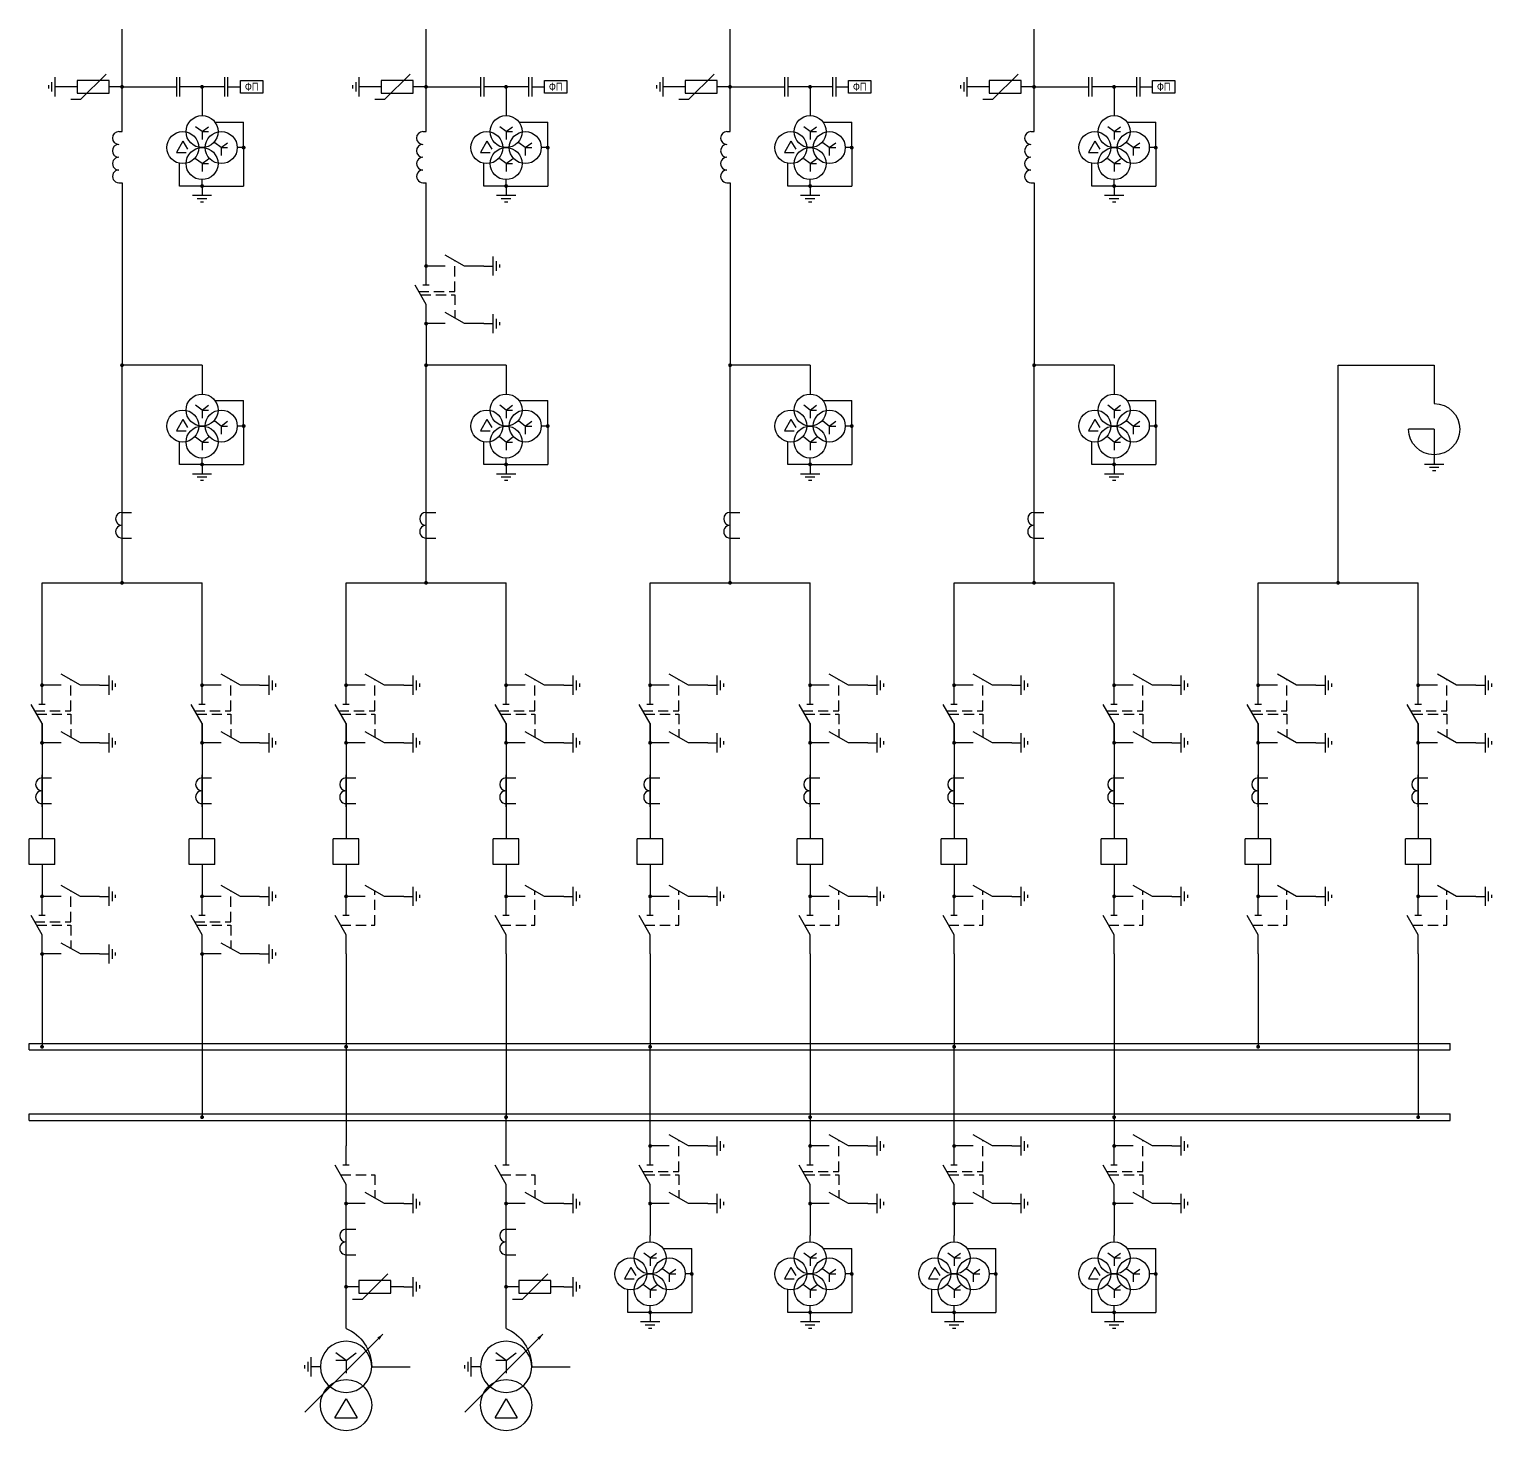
# Model space of a CAD drawing. Header units: millimetres. Extents: x -2550 to 7325, y -3772 to 3128.
# Drawn here: x 6132 to 6589, y -1272 to -834 of the extents above; entities that cross this region are included whole.
import ezdxf
from ezdxf.enums import TextEntityAlignment as Align

# ---------------------------------------------------------------- set-up
doc = ezdxf.new("R2010")
doc.units = ezdxf.units.MM
doc.linetypes.add('штриховая2', pattern=[9.525, 6.35, -3.175])
doc.layers.add('Основная', color=7, linetype='Continuous', lineweight=30)
doc.styles.add('Narrow', font='ARIALN.TTF')
doc.styles.add('Вывод', font='tahoma.ttf', dxfattribs={"height": 2.5})
doc.styles.add('Компонент', font='ARIALN.TTF', dxfattribs={"height": 3.5})
doc.styles.add('Функция', font='ARIALN.TTF', dxfattribs={"height": 2})

# ---------------------------------------------------------------- blocks, each defined once
blk = doc.blocks.new('*U80')
at = {"ltscale": 0.25}
for p, q in [((0, 8), (1, 8)), ((0, -8), (1, -8))]:
    blk.add_line(p, q, dxfattribs=at)
for centre, major_axis, start_param, end_param in [((0, 6), (0, -2), 3.141593, 6.283185), ((0, -2), (-2, 0), 4.712389, 7.853982), ((0, 2), (0, -2), 3.141593, 6.283185), ((0, -6), (-2, 0), 4.712389, 7.853982)]:
    blk.add_ellipse(centre, major_axis=major_axis, ratio=1, start_param=start_param, end_param=end_param, dxfattribs=at)
at = {"layer": 'Основная'}
for tag, height, style, p in [('В1', 2.5, 'Вывод', (5, 6)), ('ОУ', 3.5, 'Компонент', (-6, 0)), ('В2', 2.5, 'Вывод', (5, -6))]:
    blk.add_attdef(tag, text='', height=height, dxfattribs=dict(at, style=style)).set_placement(p, align=Align.MIDDLE_CENTER)
blk = doc.blocks.new('*U81')
at = {"color": 0, "linetype": 'ByBlock'}
for p, q in [((0, -5), (0, 5)), ((0, 4), (3, 4)), ((0, -4), (3, -4))]:
    blk.add_line(p, q, dxfattribs=at)
for centre, major_axis, start_param, end_param in [((0, -2), (-2, 0), 4.712389, 7.853982), ((0, 2), (0, -2), 3.141593, 6.283185)]:
    blk.add_ellipse(centre, major_axis=major_axis, ratio=1, start_param=start_param, end_param=end_param, dxfattribs=at)
at = {"layer": 'Основная', "linetype": 'ByBlock'}
for tag, height, style, p in [('В1', 2.5, 'Вывод', (5, 6)), ('ОУ', 3.5, 'Компонент', (-6, 0)), ('В2', 2.5, 'Вывод', (5, -6))]:
    blk.add_attdef(tag, text='', height=height, dxfattribs=dict(at, style=style)).set_placement(p, align=Align.MIDDLE_CENTER)
blk = doc.blocks.new('*U75')
at = {"color": 0, "ltscale": 0.35}
for q in [(4, 4), (-7, -4)]:
    blk.add_line((-4, -4), q, dxfattribs=at)
at = {"color": 0}
for p, q in [((9, 0), (5, 0)), ((-5, 0), (-9, 0))]:
    blk.add_line(p, q, dxfattribs=at)
at = {"color": 0, "ltscale": 0.35}
blk.add_lwpolyline([(5, 2), (-5, 2), (-5, -2), (5, -2)], close=True, dxfattribs=at)
at = {"layer": 'Основная'}
for tag, height, style, p in [('ОУ', 3.5, 'Компонент', (0, 6)), ('В1', 2.5, 'Вывод', (-7, -2)), ('F', 2, 'Функция', (-3, -5)), ('В2', 2.5, 'Вывод', (7, -2))]:
    blk.add_attdef(tag, text='', height=height, dxfattribs=dict(at, style=style)).set_placement(p, align=Align.MIDDLE_CENTER)
blk = doc.blocks.new('*U84')
at = {"color": 0}
for p, q in [((-2, 0.5), (-2, -0.5)), ((-1, 1.5), (-1, -1.5)), ((0, 3), (0, -3))]:
    blk.add_line(p, q, dxfattribs=at)
at = {"color": 0, "linetype": 'ByBlock'}
blk.add_line((3, 0), (0, 0), dxfattribs=at)
blk = doc.blocks.new('*U85')
at = {"color": 0, "ltscale": 0.35}
for p, q in [((0, 2), (-2, -1.5)), ((0, 2), (1.5, -0.5)), ((-2, -1.5), (1, -1.5))]:
    blk.add_line(p, q, dxfattribs=at)
blk.add_circle((0, 0), 5, dxfattribs=at)
at = {"ltscale": 0.35, "style": 'Компонент'}
blk.add_attdef('ОУ', text='', height=3.5, dxfattribs=at).set_placement((-3, 10), align=Align.MIDDLE_CENTER)
blk = doc.blocks.new('*U86')
at = {"color": 0, "ltscale": 0.35}
for q in [(-2, 1.5), (2, 1.5), (2, 0), (0, -2.5)]:
    blk.add_line((0, 0), q, dxfattribs=at)
blk.add_circle((0, 0), 5, dxfattribs=at)
at = {"ltscale": 0.35, "style": 'Компонент'}
blk.add_attdef('ОУ', text='', height=3.5, dxfattribs=at).set_placement((0, 8), align=Align.MIDDLE_CENTER)
blk = doc.blocks.new('*U87')
at = {"color": 0, "ltscale": 0.35}
for q in [(-2, 1.5), (2, 1.5), (2, 0), (0, -2.5)]:
    blk.add_line((0, 0), q, dxfattribs=at)
blk.add_circle((0, 0), 5, dxfattribs=at)
at = {"ltscale": 0.35, "style": 'Компонент'}
blk.add_attdef('ОУ', text='', height=3.5, dxfattribs=at).set_placement((-9, 8), align=Align.MIDDLE_CENTER)
blk = doc.blocks.new('*U72')
at = {"color": 0, "ltscale": 0.25, "const_width": 0.6}
blk.add_lwpolyline([(0.3, 0, 1), (-0.3, 0, 1)], format="xyb", close=True, dxfattribs=at)
at = {"layer": 'Основная', "color": 0}
for p, q in [((-5, 0), (-7, 0)), ((-2, 0), (-5, 0)), ((0, 0), (-2, 0))]:
    blk.add_line(p, q, dxfattribs=at)
blk = doc.blocks.new('*U83')
at = {"color": 0}
for p, q in [((3, 0), (-3, 0)), ((1.5, -1), (-1.5, -1)), ((0.5, -2), (-0.5, -2))]:
    blk.add_line(p, q, dxfattribs=at)
at = {"color": 0, "linetype": 'ByBlock'}
blk.add_line((0, 3), (0, 0), dxfattribs=at)
blk = doc.blocks.new('*U73')
at = {"color": 0, "ltscale": 0.25, "const_width": 0.6}
blk.add_lwpolyline([(0, -0.3, 1), (0, 0.3, 1)], format="xyb", close=True, dxfattribs=at)
at = {"layer": 'Основная', "color": 0}
for p, q in [((0, 6), (0, 8)), ((0, 2), (0, 6)), ((0, 0), (0, 2))]:
    blk.add_line(p, q, dxfattribs=at)
blk = doc.blocks.new('*U18')
at = {"color": 0, "linetype": 'ByBlock'}
blk.add_line((0, 0), (6, 3.43), dxfattribs=at)
blk = doc.blocks.new('*U74')
at = {"color": 0}
for p, q in [((-3, 0), (-9, 0)), ((9, 0), (3, 0))]:
    blk.add_line(p, q, dxfattribs=at)
at = {"color": 0, "ltscale": 0.25, "xscale": -1, "rotation": 359.9999999999999}
blk.add_blockref('*U18', (3, 0), dxfattribs=at)
at = {"layer": 'Основная'}
for tag, height, style, p in [('ОУ', 3.5, 'Компонент', (-25, 0)), ('В1', 2.5, 'Вывод', (-7, -2)), ('В2', 2.5, 'Вывод', (7, -2))]:
    blk.add_attdef(tag, text='', height=height, dxfattribs=dict(at, style=style)).set_placement(p, align=Align.MIDDLE_CENTER)
blk = doc.blocks.new('*U78')
at = {"color": 0, "linetype": 'ByBlock'}
blk.add_line((-3, 0), (0, 0), dxfattribs=at)
at = {"color": 0}
for p, q in [((0, -3), (0, 3)), ((1, -1.5), (1, 1.5)), ((2, -0.5), (2, 0.5))]:
    blk.add_line(p, q, dxfattribs=at)
blk = doc.blocks.new('*U10')
at = {"color": 0}
blk.add_line((0, -1), (0, 1), dxfattribs=at)
blk = doc.blocks.new('*U79')
at = {"color": 0, "linetype": 'ByBlock'}
for p, q in [((0, 3), (0, 9)), ((0, -9), (0, -3))]:
    blk.add_line(p, q, dxfattribs=at)
at = {"color": 0, "linetype": 'ByBlock', "ltscale": 0.25, "rotation": 89.99999999999999}
for name, p in [('*U18', (0, -3)), ('*U10', (0, 3))]:
    blk.add_blockref(name, p, dxfattribs=at)
at = {"layer": 'Основная'}
for tag, height, style, p in [('В1', 2.5, 'Вывод', (2, 7)), ('ОУ', 3.5, 'Компонент', (-12, 0)), ('В2', 2.5, 'Вывод', (2, -7))]:
    blk.add_attdef(tag, text='', height=height, dxfattribs=dict(at, style=style)).set_placement(p, align=Align.MIDDLE_CENTER)
blk = doc.blocks.new('*U37')
at = {"color": 0, "linetype": 'ByBlock'}
for p, q in [((0, 0), (-8, 0)), ((-8, -8), (-8, 0)), ((0, -8), (0, 0)), ((0, -8), (-8, -8))]:
    blk.add_line(p, q, dxfattribs=at)
at = {"layer": 'Основная', "style": 'Компонент'}
blk.add_attdef('ОУ', text='', height=3.5, dxfattribs=at).set_placement((-15, -3), align=Align.MIDDLE_CENTER)
blk = doc.blocks.new('*U88')
at = {"color": 0, "linetype": 'ByBlock'}
for p, q in [((0, 0), (444, 0)), ((0, -2), (0, 0)), ((444, -2), (444, 0)), ((0, -2), (444, -2))]:
    blk.add_line(p, q, dxfattribs=at)
at = {"layer": 'Основная', "style": 'Компонент'}
blk.add_attdef('ОШ', text='', height=3.5, dxfattribs=at).set_placement((6, 4), align=Align.MIDDLE_CENTER)
blk = doc.blocks.new('*U82')
at = {"color": 0, "linetype": 'ByBlock'}
blk.add_line((-3, 0), (0, 0), dxfattribs=at)
at = {"color": 0}
for p, q in [((0, -3), (0, 3)), ((1, -1.5), (1, 1.5)), ((2, -0.5), (2, 0.5))]:
    blk.add_line(p, q, dxfattribs=at)
blk = doc.blocks.new('*U67')
at = {"ltscale": 0.25}
for p, q in [((-3.46, -4), (0, 2)), ((0, 2), (3.46, -4)), ((-3.46, -4), (3.46, -4))]:
    blk.add_line(p, q, dxfattribs=at)
blk.add_circle((0, 0), 8, dxfattribs=at)
at = {"layer": 'Основная', "style": 'Компонент'}
blk.add_attdef('ОУ', text='', height=3.5, dxfattribs=at).set_placement((17, 0), align=Align.MIDDLE_CENTER)
blk = doc.blocks.new('*U68')
at = {"ltscale": 0.25}
for p, q in [((0, 0), (-20, 0)), ((14.44, 0), (0, 0))]:
    blk.add_line(p, q, dxfattribs=at)
blk.add_lwpolyline([(-18, 0, 1, 0, 0), (-20, 0, 0, 0, 0)], format="xyseb", dxfattribs=at)
at = {"layer": 'Основная', "style": 'Вывод'}
blk.add_attdef('ОС', text='', height=2.5, dxfattribs=at).set_placement((3, 2), align=Align.MIDDLE_CENTER)
blk = doc.blocks.new('*U77')
at = {"ltscale": 0.25}
for q in [(-3.2, 4.4), (3.2, 4.4), (0, -2), (3.21, 2)]:
    blk.add_line((0, 2), q, dxfattribs=at)
blk.add_circle((0, 0), 8, dxfattribs=at)
blk.add_arc((5.23, -0.15), 13.23, 113.2803, 179.3396, dxfattribs=at)
at = {"layer": 'Основная', "style": 'Компонент'}
blk.add_attdef('ОУ', text='', height=3.5, dxfattribs=at).set_placement((-17, 0), align=Align.MIDDLE_CENTER)
blk = doc.blocks.new('*U89')
at = {"color": 0}
for p, q in [((-2, 0.5), (-2, -0.5)), ((-1, 1.5), (-1, -1.5)), ((0, 3), (0, -3))]:
    blk.add_line(p, q, dxfattribs=at)
at = {"color": 0, "linetype": 'ByBlock'}
blk.add_line((3, 0), (0, 0), dxfattribs=at)
blk = doc.blocks.new('*U76')
at = {"ltscale": 0.35}
for q in [(8, 0), (0, -8)]:
    blk.add_line((0, 0), q, dxfattribs=at)
blk.add_arc((0, 0), 8, 90, 0, dxfattribs=at)
at = {"layer": 'Основная', "style": 'Компонент'}
blk.add_attdef('ОУ', text='', height=3.5, dxfattribs=at).set_placement((-17, 0), align=Align.MIDDLE_CENTER)

msp = doc.modelspace()

# ---------------------------------------------------------------- linework, layer by layer
at = {"layer": 'Основная'}
for points in [[(6161, -866), (6161, -834)], [(6256, -866), (6256, -834)], [(6351, -866), (6351, -834)], [(6446, -866), (6446, -834)], [(6178, -849), (6178, -855)], [(6179, -849), (6179, -855)], [(6193, -849), (6193, -855)], [(6194, -849), (6194, -855)], [(6273, -849), (6273, -855)], [(6274, -849), (6274, -855)], [(6288, -849), (6288, -855)], [(6289, -849), (6289, -855)], [(6368, -849), (6368, -855)], [(6369, -849), (6369, -855)], [(6383, -849), (6383, -855)], [(6384, -849), (6384, -855)], [(6463, -849), (6463, -855)], [(6464, -849), (6464, -855)], [(6478, -849), (6478, -855)], [(6479, -849), (6479, -855)], [(6161, -852), (6178, -852)], [(6193, -852), (6179, -852)], [(6186, -852), (6186, -861)], [(6194, -852), (6198, -852)], [(6256, -852), (6273, -852)], [(6288, -852), (6274, -852)], [(6281, -852), (6281, -861)], [(6289, -852), (6293, -852)], [(6351, -852), (6368, -852)], [(6383, -852), (6369, -852)], [(6376, -852), (6376, -861)], [(6384, -852), (6388, -852)], [(6446, -852), (6463, -852)], [(6478, -852), (6464, -852)], [(6471, -852), (6471, -861)], [(6479, -852), (6483, -852)], [(6190, -863), (6199, -863)], [(6285, -863), (6294, -863)], [(6380, -863), (6389, -863)], [(6475, -863), (6484, -863)], [(6199, -871), (6197, -871)], [(6199, -871), (6199, -883)], [(6294, -871), (6292, -871)], [(6294, -871), (6294, -883)], [(6389, -871), (6387, -871)], [(6389, -871), (6389, -883)], [(6484, -871), (6482, -871)], [(6484, -871), (6484, -883)], [(6161, -882), (6161, -939)], [(6186, -883), (6186, -881)], [(6256, -908), (6256, -882)], [(6281, -883), (6281, -881)], [(6351, -882), (6351, -939)], [(6376, -883), (6376, -881)], [(6446, -882), (6446, -939)], [(6471, -883), (6471, -881)], [(6186, -883), (6199, -883)], [(6281, -883), (6294, -883)], [(6376, -883), (6389, -883)], [(6471, -883), (6484, -883)], [(6256, -926), (6256, -939)], [(6161, -1007), (6161, -1007), (6161, -939)], [(6186, -939), (6161, -939)], [(6186, -939), (6186, -948)], [(6256, -1007), (6256, -1007), (6256, -939)], [(6281, -939), (6256, -939)], [(6281, -939), (6281, -948)], [(6351, -1007), (6351, -1007), (6351, -939)], [(6376, -939), (6351, -939)], [(6376, -939), (6376, -948)], [(6446, -1007), (6446, -1007), (6446, -939)], [(6471, -939), (6446, -939)], [(6471, -939), (6471, -948)], [(6541, -1007), (6541, -1007), (6541, -939)], [(6541, -939), (6571, -939), (6571, -951)], [(6190, -950), (6199, -950)], [(6285, -950), (6294, -950)], [(6380, -950), (6389, -950)], [(6475, -950), (6484, -950)], [(6199, -958), (6197, -958)], [(6199, -958), (6199, -970)], [(6294, -958), (6292, -958)], [(6294, -958), (6294, -970)], [(6389, -958), (6387, -958)], [(6389, -958), (6389, -970)], [(6484, -958), (6482, -958)], [(6484, -958), (6484, -970)], [(6186, -970), (6186, -968)], [(6281, -970), (6281, -968)], [(6376, -970), (6376, -968)], [(6471, -970), (6471, -968)], [(6186, -970), (6199, -970)], [(6281, -970), (6294, -970)], [(6376, -970), (6389, -970)], [(6471, -970), (6484, -970)], [(6136, -1039), (6136, -1007)], [(6136, -1007), (6186, -1007)], [(6186, -1039), (6186, -1007)], [(6231, -1039), (6231, -1007)], [(6231, -1007), (6281, -1007)], [(6281, -1039), (6281, -1007)], [(6326, -1039), (6326, -1007)], [(6326, -1007), (6376, -1007)], [(6376, -1039), (6376, -1007)], [(6421, -1039), (6421, -1007)], [(6421, -1007), (6471, -1007)], [(6471, -1039), (6471, -1007)], [(6516, -1039), (6516, -1007)], [(6516, -1007), (6566, -1007)], [(6566, -1039), (6566, -1007)], [(6136, -1051), (6136, -1087)], [(6186, -1051), (6186, -1087)], [(6231, -1051), (6231, -1087)], [(6281, -1051), (6281, -1087)], [(6326, -1051), (6326, -1087)], [(6376, -1051), (6376, -1087)], [(6421, -1051), (6421, -1087)], [(6471, -1051), (6471, -1087)], [(6516, -1051), (6516, -1087)], [(6566, -1051), (6566, -1087)], [(6136, -1095), (6136, -1105)], [(6186, -1095), (6186, -1105)], [(6231, -1095), (6231, -1105)], [(6281, -1095), (6281, -1105)], [(6326, -1095), (6326, -1105)], [(6376, -1095), (6376, -1105)], [(6421, -1095), (6421, -1105)], [(6471, -1095), (6471, -1105)], [(6516, -1095), (6516, -1105)], [(6566, -1095), (6566, -1105)], [(6136, -1123), (6136, -1152)], [(6186, -1123), (6186, -1174)], [(6231, -1123), (6231, -1152)], [(6281, -1123), (6281, -1174)], [(6326, -1123), (6326, -1152)], [(6376, -1123), (6376, -1174)], [(6421, -1123), (6421, -1152)], [(6471, -1123), (6471, -1174)], [(6516, -1123), (6516, -1152)], [(6566, -1123), (6566, -1174)], [(6231, -1152), (6231, -1183)], [(6326, -1183), (6326, -1152)], [(6421, -1183), (6421, -1152)], [(6281, -1183), (6281, -1174)], [(6376, -1174), (6376, -1183)], [(6471, -1174), (6471, -1183)], [(6231, -1240), (6231, -1201)], [(6281, -1240), (6281, -1201)], [(6326, -1201), (6326, -1211)], [(6376, -1201), (6376, -1211)], [(6421, -1201), (6421, -1211)], [(6471, -1201), (6471, -1211)], [(6326, -1213), (6326, -1211)], [(6376, -1213), (6376, -1211)], [(6421, -1213), (6421, -1211)], [(6471, -1213), (6471, -1211)], [(6330, -1215), (6339, -1215)], [(6380, -1215), (6389, -1215)], [(6425, -1215), (6434, -1215)], [(6475, -1215), (6484, -1215)], [(6339, -1223), (6337, -1223)], [(6339, -1223), (6339, -1235)], [(6389, -1223), (6387, -1223)], [(6389, -1223), (6389, -1235)], [(6434, -1223), (6432, -1223)], [(6434, -1223), (6434, -1235)], [(6484, -1223), (6482, -1223)], [(6484, -1223), (6484, -1235)], [(6326, -1235), (6326, -1233)], [(6376, -1235), (6376, -1233)], [(6421, -1235), (6421, -1233)], [(6471, -1235), (6471, -1233)], [(6326, -1235), (6339, -1235)], [(6376, -1235), (6389, -1235)], [(6421, -1235), (6434, -1235)], [(6471, -1235), (6484, -1235)], [(6239, -1252), (6251, -1252)], [(6289, -1252), (6301, -1252)]]:
    msp.add_lwpolyline(points, dxfattribs=at)
for points in [[(6198, -850), (6205, -850), (6205, -854), (6198, -854)], [(6293, -850), (6300, -850), (6300, -854), (6293, -854)], [(6388, -850), (6395, -850), (6395, -854), (6388, -854)], [(6483, -850), (6490, -850), (6490, -854), (6483, -854)]]:
    msp.add_lwpolyline(points, close=True, dxfattribs=at)
at = {"layer": 'Основная', "ltscale": 0.25, "const_width": 0.6}
for points in [[(6160.7, -852, 1), (6161.3, -852, 1)], [(6185.7, -852, 1), (6186.3, -852, 1)], [(6255.7, -852, 1), (6256.3, -852, 1)], [(6280.7, -852, 1), (6281.3, -852, 1)], [(6350.7, -852, 1), (6351.3, -852, 1)], [(6375.7, -852, 1), (6376.3, -852, 1)], [(6445.7, -852, 1), (6446.3, -852, 1)], [(6470.7, -852, 1), (6471.3, -852, 1)], [(6255.7, -908, 1), (6256.3, -908, 1)], [(6255.7, -926, 1), (6256.3, -926, 1)], [(6160.7, -939, 1), (6161.3, -939, 1)], [(6255.7, -939, 1), (6256.3, -939, 1)], [(6350.7, -939, 1), (6351.3, -939, 1)], [(6445.7, -939, 1), (6446.3, -939, 1)], [(6160.7, -1007, 1), (6161.3, -1007, 1)], [(6255.7, -1007, 1), (6256.3, -1007, 1)], [(6350.7, -1007, 1), (6351.3, -1007, 1)], [(6445.7, -1007, 1), (6446.3, -1007, 1)], [(6540.7, -1007, 1), (6541.3, -1007, 1)], [(6135.7, -1039, 1), (6136.3, -1039, 1)], [(6185.7, -1039, 1), (6186.3, -1039, 1)], [(6230.7, -1039, 1), (6231.3, -1039, 1)], [(6280.7, -1039, 1), (6281.3, -1039, 1)], [(6325.7, -1039, 1), (6326.3, -1039, 1)], [(6375.7, -1039, 1), (6376.3, -1039, 1)], [(6420.7, -1039, 1), (6421.3, -1039, 1)], [(6470.7, -1039, 1), (6471.3, -1039, 1)], [(6515.7, -1039, 1), (6516.3, -1039, 1)], [(6565.7, -1039, 1), (6566.3, -1039, 1)], [(6135.7, -1057, 1), (6136.3, -1057, 1)], [(6185.7, -1057, 1), (6186.3, -1057, 1)], [(6230.7, -1057, 1), (6231.3, -1057, 1)], [(6280.7, -1057, 1), (6281.3, -1057, 1)], [(6325.7, -1057, 1), (6326.3, -1057, 1)], [(6375.7, -1057, 1), (6376.3, -1057, 1)], [(6420.7, -1057, 1), (6421.3, -1057, 1)], [(6470.7, -1057, 1), (6471.3, -1057, 1)], [(6515.7, -1057, 1), (6516.3, -1057, 1)], [(6565.7, -1057, 1), (6566.3, -1057, 1)], [(6135.7, -1105, 1), (6136.3, -1105, 1)], [(6185.7, -1105, 1), (6186.3, -1105, 1)], [(6230.7, -1105, 1), (6231.3, -1105, 1)], [(6280.7, -1105, 1), (6281.3, -1105, 1)], [(6325.7, -1105, 1), (6326.3, -1105, 1)], [(6375.7, -1105, 1), (6376.3, -1105, 1)], [(6420.7, -1105, 1), (6421.3, -1105, 1)], [(6470.7, -1105, 1), (6471.3, -1105, 1)], [(6515.7, -1105, 1), (6516.3, -1105, 1)], [(6565.7, -1105, 1), (6566.3, -1105, 1)], [(6135.7, -1123, 1), (6136.3, -1123, 1)], [(6185.7, -1123, 1), (6186.3, -1123, 1)], [(6135.7, -1152, 1), (6136.3, -1152, 1)], [(6230.7, -1152, 1), (6231.3, -1152, 1)], [(6325.7, -1152, 1), (6326.3, -1152, 1)], [(6420.7, -1152, 1), (6421.3, -1152, 1)], [(6515.7, -1152, 1), (6516.3, -1152, 1)], [(6185.7, -1174, 1), (6186.3, -1174, 1)], [(6185.7, -1174, 1), (6186.3, -1174, 1)], [(6280.7, -1174, 1), (6281.3, -1174, 1)], [(6375.7, -1174, 1), (6376.3, -1174, 1)], [(6470.7, -1174, 1), (6471.3, -1174, 1)], [(6565.7, -1174, 1), (6566.3, -1174, 1)], [(6325.7, -1183, 1), (6326.3, -1183, 1)], [(6375.7, -1183, 1), (6376.3, -1183, 1)], [(6375.7, -1183, 1), (6376.3, -1183, 1)], [(6420.7, -1183, 1), (6421.3, -1183, 1)], [(6470.7, -1183, 1), (6471.3, -1183, 1)], [(6470.7, -1183, 1), (6471.3, -1183, 1)], [(6230.7, -1201, 1), (6231.3, -1201, 1)], [(6280.7, -1201, 1), (6281.3, -1201, 1)], [(6325.7, -1201, 1), (6326.3, -1201, 1)], [(6375.7, -1201, 1), (6376.3, -1201, 1)], [(6420.7, -1201, 1), (6421.3, -1201, 1)], [(6470.7, -1201, 1), (6471.3, -1201, 1)], [(6230.7, -1227, 1), (6231.3, -1227, 1)], [(6280.7, -1227, 1), (6281.3, -1227, 1)]]:
    msp.add_lwpolyline(points, format="xyb", close=True, dxfattribs=at)
at = {"layer": 'Основная', "ltscale": 100}
for points in [[(6179, -883), (6179, -876)], [(6274, -883), (6274, -876)], [(6369, -883), (6369, -876)], [(6464, -883), (6464, -876)], [(6179, -970), (6179, -963)], [(6274, -970), (6274, -963)], [(6369, -970), (6369, -963)], [(6464, -970), (6464, -963)], [(6319, -1235), (6319, -1228)], [(6369, -1235), (6369, -1228)], [(6414, -1235), (6414, -1228)], [(6464, -1235), (6464, -1228)]]:
    msp.add_lwpolyline(points, dxfattribs=at)
at = {"layer": 'Основная', "linetype": 'штриховая2', "ltscale": 0.5}
for points in [[(6253.71, -916), (6265, -916), (6265, -906.29)], [(6254.29, -917), (6265, -917), (6265, -924.29)], [(6133.71, -1047), (6145, -1047), (6145, -1037.29)], [(6183.71, -1047), (6195, -1047), (6195, -1037.29)], [(6228.71, -1047), (6240, -1047), (6240, -1037.29)], [(6278.71, -1047), (6290, -1047), (6290, -1037.29)], [(6323.71, -1047), (6335, -1047), (6335, -1037.29)], [(6373.71, -1047), (6385, -1047), (6385, -1037.29)], [(6418.71, -1047), (6430, -1047), (6430, -1037.29)], [(6468.71, -1047), (6480, -1047), (6480, -1037.29)], [(6513.71, -1047), (6525, -1047), (6525, -1037.29)], [(6563.71, -1047), (6575, -1047), (6575, -1037.29)], [(6134.29, -1048), (6145, -1048), (6145, -1055.29)], [(6184.29, -1048), (6195, -1048), (6195, -1055.29)], [(6229.29, -1048), (6240, -1048), (6240, -1055.29)], [(6279.29, -1048), (6290, -1048), (6290, -1055.29)], [(6324.29, -1048), (6335, -1048), (6335, -1055.29)], [(6374.29, -1048), (6385, -1048), (6385, -1055.29)], [(6419.29, -1048), (6430, -1048), (6430, -1055.29)], [(6469.29, -1048), (6480, -1048), (6480, -1055.29)], [(6514.29, -1048), (6525, -1048), (6525, -1055.29)], [(6564.29, -1048), (6575, -1048), (6575, -1055.29)], [(6133.71, -1113), (6145, -1113), (6145, -1103.29)], [(6183.71, -1113), (6195, -1113), (6195, -1103.29)], [(6229.29, -1114), (6240, -1114), (6240, -1103.29)], [(6279.29, -1114), (6290, -1114), (6290, -1103.29)], [(6324.29, -1114), (6335, -1114), (6335, -1103.29)], [(6374.29, -1114), (6385, -1114), (6385, -1103.29)], [(6419.29, -1114), (6430, -1114), (6430, -1103.29)], [(6469.29, -1114), (6480, -1114), (6480, -1103.29)], [(6514.29, -1114), (6525, -1114), (6525, -1103.29)], [(6564.29, -1114), (6575, -1114), (6575, -1103.29)], [(6134.29, -1114), (6145, -1114), (6145, -1121.29)], [(6184.29, -1114), (6195, -1114), (6195, -1121.29)], [(6323.71, -1191), (6335, -1191), (6335, -1181.29)], [(6373.71, -1191), (6385, -1191), (6385, -1181.29)], [(6418.71, -1191), (6430, -1191), (6430, -1181.29)], [(6468.71, -1191), (6480, -1191), (6480, -1181.29)], [(6229.29, -1192), (6240, -1192), (6240, -1199.29)], [(6279.29, -1192), (6290, -1192), (6290, -1199.29)], [(6324.29, -1192), (6335, -1192), (6335, -1199.29)], [(6374.29, -1192), (6385, -1192), (6385, -1199.29)], [(6419.29, -1192), (6430, -1192), (6430, -1199.29)], [(6469.29, -1192), (6480, -1192), (6480, -1199.29)]]:
    msp.add_lwpolyline(points, dxfattribs=at)

# ---------------------------------------------------------------- block references
at = {"layer": 'Основная', "ltscale": 0.25}
for name, p in [('*U84', (6140, -852)), ('*U84', (6235, -852)), ('*U84', (6330, -852)), ('*U84', (6425, -852)), ('*U73', (6199, -871)), ('*U73', (6294, -871)), ('*U73', (6389, -871)), ('*U73', (6484, -871)), ('*U72', (6186, -883)), ('*U83', (6186, -886)), ('*U72', (6281, -883)), ('*U83', (6281, -886)), ('*U72', (6376, -883)), ('*U83', (6376, -886)), ('*U72', (6471, -883)), ('*U83', (6471, -886)), ('*U74', (6265, -908)), ('*U79', (6256, -917)), ('*U78', (6277, -908)), ('*U74', (6265, -926)), ('*U78', (6277, -926)), ('*U73', (6199, -958)), ('*U73', (6294, -958)), ('*U73', (6389, -958)), ('*U73', (6484, -958)), ('*U83', (6571, -970)), ('*U72', (6186, -970)), ('*U83', (6186, -973)), ('*U72', (6281, -970)), ('*U83', (6281, -973)), ('*U72', (6376, -970)), ('*U83', (6376, -973)), ('*U72', (6471, -970)), ('*U83', (6471, -973)), ('*U81', (6161, -989)), ('*U81', (6256, -989)), ('*U81', (6351, -989)), ('*U81', (6446, -989)), ('*U74', (6145, -1039)), ('*U78', (6157, -1039)), ('*U74', (6195, -1039)), ('*U78', (6207, -1039)), ('*U74', (6240, -1039)), ('*U78', (6252, -1039)), ('*U74', (6290, -1039)), ('*U78', (6302, -1039)), ('*U74', (6335, -1039)), ('*U78', (6347, -1039)), ('*U74', (6385, -1039)), ('*U78', (6397, -1039)), ('*U74', (6430, -1039)), ('*U78', (6442, -1039)), ('*U74', (6480, -1039)), ('*U78', (6492, -1039)), ('*U74', (6525, -1039)), ('*U78', (6537, -1039)), ('*U74', (6575, -1039)), ('*U78', (6587, -1039)), ('*U79', (6136, -1048)), ('*U79', (6186, -1048)), ('*U79', (6231, -1048)), ('*U79', (6281, -1048)), ('*U79', (6326, -1048)), ('*U79', (6376, -1048)), ('*U79', (6421, -1048)), ('*U79', (6471, -1048)), ('*U79', (6516, -1048)), ('*U79', (6566, -1048)), ('*U74', (6145, -1057)), ('*U78', (6157, -1057)), ('*U74', (6195, -1057)), ('*U78', (6207, -1057)), ('*U74', (6240, -1057)), ('*U78', (6252, -1057)), ('*U74', (6290, -1057)), ('*U78', (6302, -1057)), ('*U74', (6335, -1057)), ('*U78', (6347, -1057)), ('*U74', (6385, -1057)), ('*U78', (6397, -1057)), ('*U74', (6430, -1057)), ('*U78', (6442, -1057)), ('*U74', (6480, -1057)), ('*U78', (6492, -1057)), ('*U74', (6525, -1057)), ('*U78', (6537, -1057)), ('*U74', (6575, -1057)), ('*U78', (6587, -1057)), ('*U81', (6186, -1072)), ('*U81', (6281, -1072)), ('*U81', (6376, -1072)), ('*U81', (6471, -1072)), ('*U81', (6566, -1072)), ('*U37', (6140, -1087)), ('*U37', (6190, -1087)), ('*U37', (6235, -1087)), ('*U37', (6285, -1087)), ('*U37', (6330, -1087)), ('*U37', (6380, -1087)), ('*U37', (6425, -1087)), ('*U37', (6475, -1087)), ('*U37', (6520, -1087)), ('*U37', (6570, -1087)), ('*U79', (6136, -1114)), ('*U74', (6145, -1105)), ('*U78', (6157, -1105)), ('*U79', (6186, -1114)), ('*U74', (6195, -1105)), ('*U78', (6207, -1105)), ('*U79', (6231, -1114)), ('*U74', (6240, -1105)), ('*U78', (6252, -1105)), ('*U79', (6281, -1114)), ('*U74', (6290, -1105)), ('*U78', (6302, -1105)), ('*U79', (6326, -1114)), ('*U74', (6335, -1105)), ('*U78', (6347, -1105)), ('*U79', (6376, -1114)), ('*U74', (6385, -1105)), ('*U78', (6397, -1105)), ('*U79', (6421, -1114)), ('*U74', (6430, -1105)), ('*U78', (6442, -1105)), ('*U79', (6471, -1114)), ('*U74', (6480, -1105)), ('*U78', (6492, -1105)), ('*U79', (6516, -1114)), ('*U74', (6525, -1105)), ('*U78', (6537, -1105)), ('*U79', (6566, -1114)), ('*U74', (6575, -1105)), ('*U78', (6587, -1105)), ('*U74', (6145, -1123)), ('*U74', (6195, -1123)), ('*U78', (6157, -1123)), ('*U78', (6207, -1123)), ('*U88', (6132, -1150.99)), ('*U88', (6132, -1172.99)), ('*U79', (6231, -1192)), ('*U79', (6281, -1192)), ('*U79', (6326, -1192)), ('*U74', (6335, -1183)), ('*U78', (6347, -1183)), ('*U79', (6376, -1192)), ('*U74', (6385, -1183)), ('*U78', (6397, -1183)), ('*U79', (6421, -1192)), ('*U74', (6430, -1183)), ('*U78', (6442, -1183)), ('*U79', (6471, -1192)), ('*U74', (6480, -1183)), ('*U78', (6492, -1183)), ('*U74', (6240, -1201)), ('*U78', (6252, -1201)), ('*U74', (6290, -1201)), ('*U78', (6302, -1201)), ('*U74', (6335, -1201)), ('*U78', (6347, -1201)), ('*U74', (6385, -1201)), ('*U78', (6397, -1201)), ('*U74', (6430, -1201)), ('*U78', (6442, -1201)), ('*U74', (6480, -1201)), ('*U78', (6492, -1201)), ('*U81', (6281, -1213)), ('*U73', (6339, -1223)), ('*U73', (6389, -1223)), ('*U73', (6434, -1223)), ('*U73', (6484, -1223)), ('*U82', (6252, -1227)), ('*U82', (6302, -1227)), ('*U72', (6326, -1235)), ('*U83', (6326, -1238)), ('*U72', (6376, -1235)), ('*U83', (6376, -1238)), ('*U72', (6421, -1235)), ('*U83', (6421, -1238)), ('*U72', (6471, -1235)), ('*U83', (6471, -1238)), ('*U89', (6220, -1252)), ('*U89', (6270, -1252))]:
    msp.add_blockref(name, p, dxfattribs=at)
at = {"layer": 'Основная', "ltscale": 0.35}
for name, p in [('*U75', (6152, -852)), ('*U75', (6247, -852)), ('*U75', (6342, -852)), ('*U75', (6437, -852)), ('*U87', (6186, -866)), ('*U87', (6281, -866)), ('*U87', (6376, -866)), ('*U87', (6471, -866)), ('*U80', (6160, -874)), ('*U85', (6180, -871)), ('*U86', (6192, -871)), ('*U80', (6255, -874)), ('*U85', (6275, -871)), ('*U86', (6287, -871)), ('*U80', (6350, -874)), ('*U85', (6370, -871)), ('*U86', (6382, -871)), ('*U80', (6445, -874)), ('*U85', (6465, -871)), ('*U86', (6477, -871)), ('*U86', (6186, -876)), ('*U86', (6281, -876)), ('*U86', (6376, -876)), ('*U86', (6471, -876)), ('*U87', (6186, -953)), ('*U87', (6281, -953)), ('*U87', (6376, -953)), ('*U87', (6471, -953)), ('*U85', (6180, -958)), ('*U86', (6192, -958)), ('*U85', (6275, -958)), ('*U86', (6287, -958)), ('*U85', (6370, -958)), ('*U86', (6382, -958)), ('*U85', (6465, -958)), ('*U86', (6477, -958)), ('*U86', (6186, -963)), ('*U86', (6281, -963)), ('*U86', (6376, -963)), ('*U86', (6471, -963)), ('*U86', (6326, -1218)), ('*U86', (6376, -1218)), ('*U86', (6421, -1218)), ('*U86', (6471, -1218)), ('*U85', (6320, -1223)), ('*U86', (6332, -1223)), ('*U85', (6370, -1223)), ('*U86', (6382, -1223)), ('*U85', (6415, -1223)), ('*U86', (6427, -1223)), ('*U85', (6465, -1223)), ('*U86', (6477, -1223)), ('*U75', (6240, -1227)), ('*U75', (6290, -1227)), ('*U86', (6326, -1228)), ('*U86', (6376, -1228)), ('*U86', (6421, -1228)), ('*U86', (6471, -1228)), ('*U67', (6231, -1264)), ('*U67', (6281, -1264))]:
    msp.add_blockref(name, p, dxfattribs=at)
at = {"layer": 'Основная', "ltscale": 0.35, "xscale": -1}
for name, p in [('*U76', (6571, -959)), ('*U77', (6231, -1252)), ('*U77', (6281, -1252))]:
    msp.add_blockref(name, p, dxfattribs=at)
at = {"layer": 'Основная', "color": 3, "ltscale": 0.25}
for p in [(6136, -1072), (6231, -1072), (6326, -1072), (6421, -1072), (6516, -1072), (6231, -1213)]:
    msp.add_blockref('*U81', p, dxfattribs=at)
at = {"layer": 'Основная', "ltscale": 0.25, "rotation": 224.9999999999999}
for p in [(6228.36, -1255.95), (6278.36, -1255.95)]:
    msp.add_blockref('*U68', p, dxfattribs=at)

# ---------------------------------------------------------------- texts
at = {"layer": 'Основная', "char_height": 2.5, "width": 7, "attachment_point": 5, "style": 'Narrow'}
for insert in [(6201.5, -852), (6296.5, -852), (6391.5, -852), (6486.5, -852)]:
    msp.add_mtext('ФП', dxfattribs=dict(at, insert=insert))

doc.saveas('drawing.dxf')
